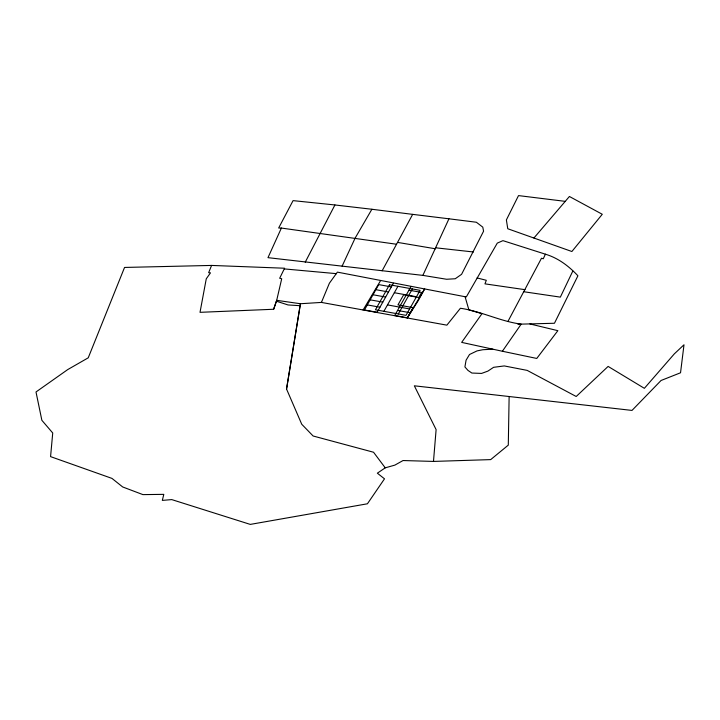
<?xml version="1.0" encoding="UTF-8"?>
<svg xmlns="http://www.w3.org/2000/svg" width="720" height="720" viewBox="0 0 720 720"><rect width="100%" height="100%" fill="white"/><g stroke="black" fill="none" stroke-linecap="round" stroke-linejoin="round"><path stroke-width="1.08" d="M509.13 396.522L508.293 445.131L490.689 459.612L433.485 461.421L403.047 460.539L394.884 465.111L385.245 467.838L377.352 473.184L384.498 478.827L367.425 503.784L250.29 524.403L171.756 499.599L162.324 500.4L163.8 494.361L142.92 494.613L122.688 486.963L111.969 478.404L50.571 456.624L52.731 432.981L41.868 420.3L36 391.968L67.734 369.576L88.236 357.822L124.551 267.444L211.59 265.428L284.58 268.227L279.675 278.262L281.718 278.739L276.696 300.33L273.645 309.258L200.016 312.327L206.262 278.82L210.492 272.853L208.638 272.691L211.59 265.428M433.485 461.421L436.113 429.615L414.333 385.803L631.998 410.418L661.068 380.484L680.535 372.78L684 344.772L674.325 353.871L644.364 388.323L608.121 366.417L576.207 396.495L527.193 370.395L504.288 365.931L493.596 367.317L487.899 371.106L481.572 373.419L471.87 373.041L467.991 370.422L464.913 366.948L466.074 360.198L469.512 354.51L477.027 350.901L482.805 349.731L492.768 349.164M385.245 467.838L373.545 452.241L313.11 435.996L301.734 424.242L286.542 389.034L300.429 303.732L321.417 302.418L446.877 325.161L460.413 308.259C481.158 311.256 500.598 321.462 521.19 324.135L502.38 351.252L461.664 342.387L481.986 313.677L468.882 309.87L465.075 296.721L337.374 272.124L329.391 283.212L321.417 302.418M286.542 389.034L300.429 303.732L276.696 300.33L273.645 309.258M422.874 275.382L448.956 218.799L476.37 222.246L482.778 227.142L483.57 231.201L461.592 274.302L455.247 278.757L446.589 279.261L422.874 275.382L267.984 257.661L281.385 228.06L396.54 244.242L412.668 214.362L448.956 218.799M342.099 266.157L355.149 238.077L371.889 209.259L412.668 214.362M517.914 324.216L554.454 323.262L577.917 275.787C568.836 266.121 558.315 258.084 545.409 254.187L543.276 258.768L541.485 258.246L508.05 321.228M572.814 271.044L560.349 297.126L523.908 291.753M371.889 209.259L334.926 204.966L305.226 262.197M382.131 270.792L396.54 244.242M376.983 312.489L393.417 283.239M383.886 311.31L397.944 286.308M394.668 315.594L411.048 286.47M398.313 313.956L412.371 288.945M545.409 254.187L502.938 240.651L497.286 243.117L466.29 296.964L465.075 296.721M363.06 310.041L380.439 280.863M533.916 238.023L569.412 196.488L602.28 214.272L571.878 251.514L507.762 228.744L506.385 219.915L518.517 195.597L564.885 201.312M281.385 228.06L278.658 228.006L293.076 200.628L334.926 204.966M300.105 305.703L288.018 304.947L276.417 301.194M284.472 268.929L336.546 273.672M436.005 247.833L473.427 251.982M525.033 289.674L484.965 283.86L486.297 280.296L477.063 277.929M397.8 242.433L435.537 248.805M391.356 286.911L378.72 284.598L364.455 309.978L377.091 312.291M408.978 290.142L421.614 292.455L418.761 297.531L403.668 294.768L397.962 304.911L413.055 307.674L407.349 317.826L394.713 315.513M394.344 292.716L416.475 296.766M375.867 289.674L388.503 291.987M373.014 294.75L385.65 297.063M370.161 299.826L382.797 302.139M387.495 304.902L409.626 308.952M367.308 304.902L379.944 307.215M397.566 310.437L410.202 312.75M502.38 351.252L536.76 358.452L557.865 330.669L529.902 323.937M424.629 288.954L418.401 300.384L407.349 317.826L424.629 288.954M389.502 284.76L375.444 309.771L406.017 315.36L420.075 290.358L389.502 284.76"/></g></svg>
